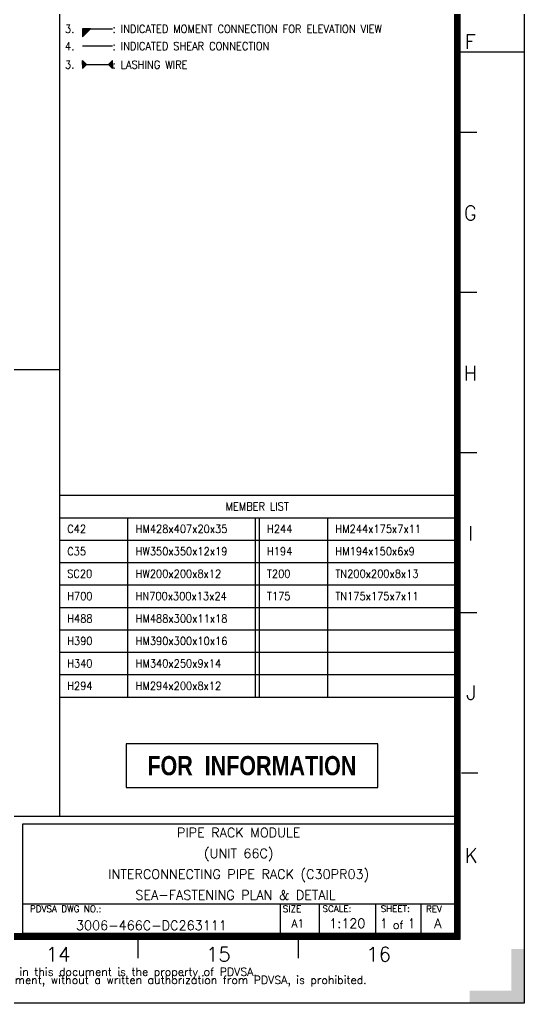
# Model space of a CAD drawing. Header units: metres. Extents: x 322890 to 423810, y -139616 to -68336.
# Drawn here: x 404918 to 423810, y -139616 to -102763 of the extents above; entities that cross this region are included whole.
import ezdxf
from ezdxf.enums import TextEntityAlignment as Align

# ---------------------------------------------------------------- set-up
doc = ezdxf.new("R2010")
doc.units = ezdxf.units.M
doc.header["$LTSCALE"] = 1200
doc.layers.get('0').update_dxf_attribs({"color": 9})
for name, color, linetype in [('CTEXTO', 7, 'Continuous'), ('DIM', 2, 'Continuous'), ('ETBLKA', 7, 'Continuous'), ('PLATAF', 2, 'Continuous')]:
    doc.layers.add(name, color=color, linetype=linetype)
doc.styles.add('DWG_TITLE BLOCK$0$ARIAL', font='arialbd.ttf')
doc.styles.add('ROMANS', font='romans.shx', dxfattribs={"width": 0.8, "height": 360, "bigfont": 'ghs.shx'})

# ---------------------------------------------------------------- blocks, each defined once
blk = doc.blocks.new('Offshore_HEC')
at = {"lineweight": 25}
for p, q in [((695.99, 572.32), (695.99, 58.46)), ((819.32, 21.75), (819.32, 572.32)), ((819.44, 21.62), (819.44, 572.44)), ((819.56, 21.5), (819.56, 572.56)), ((819.68, 21.38), (819.68, 572.68)), ((819.8, 21.25), (819.8, 572.8)), ((819.92, 21.12), (819.92, 572.92)), ((820.04, 21), (820.04, 573.04)), ((820.16, 20.88), (820.16, 573.16)), ((820.28, 20.75), (820.28, 573.28)), ((820.4, 20.62), (820.4, 573.4)), ((820.52, 20.5), (820.52, 573.52)), ((820.64, 20.38), (820.64, 573.64)), ((820.76, 20.25), (820.76, 573.76)), ((820.88, 20.12), (820.88, 573.88)), ((821, 20), (821, 574)), ((841, 297), (819.32, 297)), ((820.16, 272), (826.16, 272)), ((820.16, 222), (826.16, 222)), ((820.16, 172), (826.16, 172)), ((820.16, 122), (826.16, 122)), ((821.45, 72), (826.45, 72)), ((21.75, 58.46), (819.32, 58.46)), ((684.5, 56.02), (819.32, 56.02)), ((684.5, 21.75), (684.5, 56.02)), ((819.32, 56.02), (819.32, 21.75)), ((819.32, 30.94), (684.5, 30.94)), ((764.81, 30.94), (764.81, 21.75)), ((776.98, 30.94), (776.98, 21.75)), ((794.57, 30.94), (794.57, 21.75)), ((808.75, 30.94), (808.75, 21.75)), ((21.5, 21.5), (819.56, 21.5)), ((21.63, 21.62), (819.44, 21.62)), ((21.75, 21.75), (819.32, 21.75)), ((819.32, 21.75), (684.5, 21.75)), ((819.32, 21.75), (818.32, 21.75)), ((819.32, 21.75), (819.32, 22.75)), ((20, 20), (821, 20)), ((20.13, 20.12), (820.88, 20.12)), ((20.25, 20.25), (820.76, 20.25)), ((20.37, 20.38), (820.64, 20.38)), ((20.5, 20.5), (820.52, 20.5)), ((20.63, 20.62), (820.4, 20.62)), ((20.75, 20.75), (820.28, 20.75)), ((20.87, 20.88), (820.16, 20.88)), ((21, 21), (820.04, 21)), ((21.13, 21.12), (819.92, 21.12)), ((21.25, 21.25), (819.8, 21.25)), ((21.37, 21.38), (819.68, 21.38)), ((720.54, 14.07), (720.54, 20.07)), ((770.54, 14.07), (770.54, 20.07)), ((821, 20), (820, 20)), ((821, 20), (821, 21))]:
    blk.add_line(p, q, dxfattribs=at)
blk.add_lwpolyline([(0, 0), (0, 594), (841, 594), (841, 0)], close=True, dxfattribs=at)
at = {"lineweight": 9}
for points in [[(841, 17), (837, 17), (841, 0), (837, 4)], [(837, 4), (824, 4), (841, 0), (824, 0)]]:
    blk.add_solid(points, dxfattribs=at)
at = {"lineweight": 20, "style": 'ROMANS'}
for s, p in [('F', (824.16, 298)), ('G', (824.16, 244.5)), ('H', (824.16, 194.5)), ('I', (824.16, 144.5)), ('14', (695.54, 13.07)), ('15', (745.54, 13.07)), ('16', (795.54, 13.07))]:
    blk.add_text(s, height=4.5, dxfattribs=at).set_placement(p, align=Align.CENTER)
for s, p in [('J', (824.45, 97)), ('K', (824.45, 46.16))]:
    blk.add_text(s, height=4.5, dxfattribs=at).set_placement(p, align=Align.MIDDLE)
at = {"lineweight": -3, "style": 'ROMANS'}
for s, height, p in [('PDVSA DWG NO.:', 2, (686.78, 28.51)), ('SIZE', 2, (765.66, 28.51)), ('SCALE:', 2, (778.05, 28.55)), ('SHEET:', 2, (796.19, 28.54)), ('REV', 2, (810.33, 28.49)), ('The Technical Information included in this document is the property of PDVSA.', 2.5, (622.86, 8.62)), ('Use and reproduction of this document, without a written authorization from PDVSA, is prohibited.', 2.5, (622.86, 6.04))]:
    blk.add_text(s, height=height, dxfattribs=at).set_placement(p)
blk.add_text('A1', height=2.5, dxfattribs=at).set_placement((770.35, 24.97), align=Align.MIDDLE_CENTER)
at = {"style": 'ROMANS'}
blk.add_text('of', height=2.5, dxfattribs=at).set_placement((801.66, 23.24), align=Align.CENTER)

msp = doc.modelspace()

# ---------------------------------------------------------------- hatches: boundary and pattern name
at = {"layer": 'PLATAF', "linetype": 'Continuous'}
for points in [[(407568.9, -103102.2), (407268.9, -103102.2), (407268.9, -103402.2)], [(407418.9, -104440.6), (407268.9, -104440.6), (407268.9, -104290.6)], [(408241, -104440.6), (408391, -104440.6), (408391, -104290.6)], [(407418.9, -104440.6), (407268.9, -104440.6), (407268.9, -104590.6)], [(408241, -104440.6), (408391, -104440.6), (408391, -104590.6)]]:
    msp.add_hatch(color=256, dxfattribs=at).paths.add_polyline_path(points)

# ---------------------------------------------------------------- linework, layer by layer
at = {"color": 2, "lineweight": -3}
msp.add_lwpolyline([(408899.1, -131527.2), (418321.6, -131527.2), (418321.6, -129892.9), (408899.1, -129892.9)], close=True, dxfattribs=at)
at = {"layer": 'DIM', "color": 3}
msp.add_line((380309.8, -115869), (406408.9, -115869), dxfattribs=at)
at = {"layer": 'ETBLKA'}
for p, q in [((406408.9, -120580.5), (421208.5, -120580.5)), ((406408.9, -121420.5), (421208.5, -121420.5)), ((406408.9, -122260.5), (421208.5, -122260.5)), ((406408.9, -123100.5), (421208.5, -123100.5)), ((406408.9, -123940.5), (421208.5, -123940.5)), ((406408.9, -124780.5), (421208.5, -124780.5)), ((406408.9, -125620.5), (421208.5, -125620.5)), ((406408.9, -126460.5), (421208.5, -126460.5)), ((406408.9, -127300.5), (421208.5, -127300.5)), ((406408.9, -128140.5), (421208.5, -128140.5))]:
    msp.add_line(p, q, dxfattribs=at)
for points in [[(408969.2, -128140.5), (408969.2, -121420.5)], [(413728.7, -121420.5), (413728.7, -128140.5)], [(413888.7, -121420.5), (413888.7, -128140.5)], [(416449, -128140.5), (416449, -121420.5)]]:
    msp.add_lwpolyline(points, dxfattribs=at)
at = {"layer": 'PLATAF', "linetype": 'Continuous'}
for p, q in [((407568.9, -103102.2), (408391, -103102.2)), ((407268.9, -103745.4), (408391, -103745.4)), ((407268.9, -104440.6), (408391, -104440.6))]:
    msp.add_line(p, q, dxfattribs=at)
for points in [[(407568.9, -103102.2), (407268.9, -103102.2), (407268.9, -103402.2), (407568.9, -103102.2)], [(407418.9, -104440.6), (407268.9, -104440.6), (407268.9, -104290.6), (407418.9, -104440.6)], [(408241, -104440.6), (408391, -104440.6), (408391, -104290.6), (408241, -104440.6)], [(407418.9, -104440.6), (407268.9, -104440.6), (407268.9, -104590.6), (407418.9, -104440.6)], [(408241, -104440.6), (408391, -104440.6), (408391, -104590.6), (408241, -104440.6)]]:
    msp.add_lwpolyline(points, dxfattribs=at)

# ---------------------------------------------------------------- block references
at = {"layer": 'ETBLKA', "xscale": 120, "yscale": 120, "zscale": 120}
msp.add_blockref('Offshore_HEC', (322890.1, -139616.1), dxfattribs=at)

# ---------------------------------------------------------------- texts
at = {"color": 2, "lineweight": -3, "style": 'DWG_TITLE BLOCK$0$ARIAL', "width": 0.8}
msp.add_text('FOR  INFORMATION', height=720, dxfattribs=at).set_placement((413610.4, -130710), align=Align.MIDDLE_CENTER)
at = {"layer": 'CTEXTO', "style": 'ROMANS', "width": 0.9}
for s, p in [('3.       : INDICATED MOMENT CONNECTION FOR ELEVATION VIEW', (406613.4, -103260.4)), ('4.       : INDICATED SHEAR CONNECTION', (406613.4, -103903.6)), ('3.       : LASHING WIRE', (406613.4, -104598.8))]:
    msp.add_text(s, height=300, dxfattribs=at).set_placement(p)
at = {"layer": 'CTEXTO', "ltscale": 0.1, "style": 'ROMANS', "width": 0.9}
msp.add_text('MEMBER LIST', height=300, dxfattribs=at).set_placement((413808.7, -121000.5), align=Align.MIDDLE_CENTER)
for s, p in [('C42', (406697.7, -121840.5)), ('HM428x407x20x35', (409258.7, -121840.5)), ('H244', (414177.5, -121840.5)), ('HM244x175x7x11', (416738.5, -121840.5)), ('C35', (406697.7, -122680.5)), ('HW350x350x12x19', (409258.7, -122680.5)), ('H194', (414177.5, -122680.5)), ('HM194x150x6x9', (416738.5, -122680.5)), ('SC20', (406697.7, -123520.5)), ('HW200x200x8x12', (409258.7, -123520.5)), ('T200', (414177.5, -123520.5)), ('TN200x200x8x13', (416738.5, -123520.5)), ('H700', (406697.7, -124360.5)), ('HN700x300x13x24', (409258.7, -124360.5)), ('T175', (414177.5, -124360.5)), ('TN175x175x7x11', (416738.5, -124360.5)), ('H488', (406697.7, -125200.5)), ('HM488x300x11x18', (409258.7, -125200.5)), ('H390', (406697.7, -126040.5)), ('HM390x300x10x16', (409258.7, -126040.5)), ('H340', (406697.7, -126880.5)), ('HM340x250x9x14', (409258.7, -126880.5)), ('H294', (406697.7, -127720.5)), ('HM294x200x8x12', (409258.7, -127720.5))]:
    msp.add_text(s, height=300, dxfattribs=at).set_placement(p, align=Align.MIDDLE_LEFT)
at = {"layer": 'CTEXTO', "color": 7, "style": 'ROMANS'}
for s, p in [('PIPE RACK MODULE', (413119.1, -133219.6)), ('(UNIT 66C)', (413119.1, -133998.8)), ('INTERCONNECTING PIPE RACK (C30PR03)', (413119.1, -134778.1)), ('SEA-FASTENING PLAN & DETAIL ', (413119.1, -135557.3))]:
    msp.add_text(s, height=351.22, dxfattribs=at).set_placement(p, align=Align.MIDDLE_CENTER)
for s, height, p in [('3006-466C-DC263111', 351.22, (409848.7, -136694.7)), ('A', 351.2, (420574.3, -136619.8))]:
    msp.add_text(s, height=height, dxfattribs=at).set_placement(p, align=Align.MIDDLE)
at = {"layer": 'CTEXTO', "style": 'ROMANS'}
msp.add_text('1:120', height=351.22, dxfattribs=at).set_placement((417183.5, -136619.8), align=Align.MIDDLE)
at = {"layer": 'CTEXTO', "style": 'ROMANS', "width": 0.85}
for p in [(418545.8, -136619.8), (419590, -136619.8)]:
    msp.add_text('1', height=351.2, dxfattribs=at).set_placement(p, align=Align.MIDDLE)

doc.saveas('drawing.dxf')
